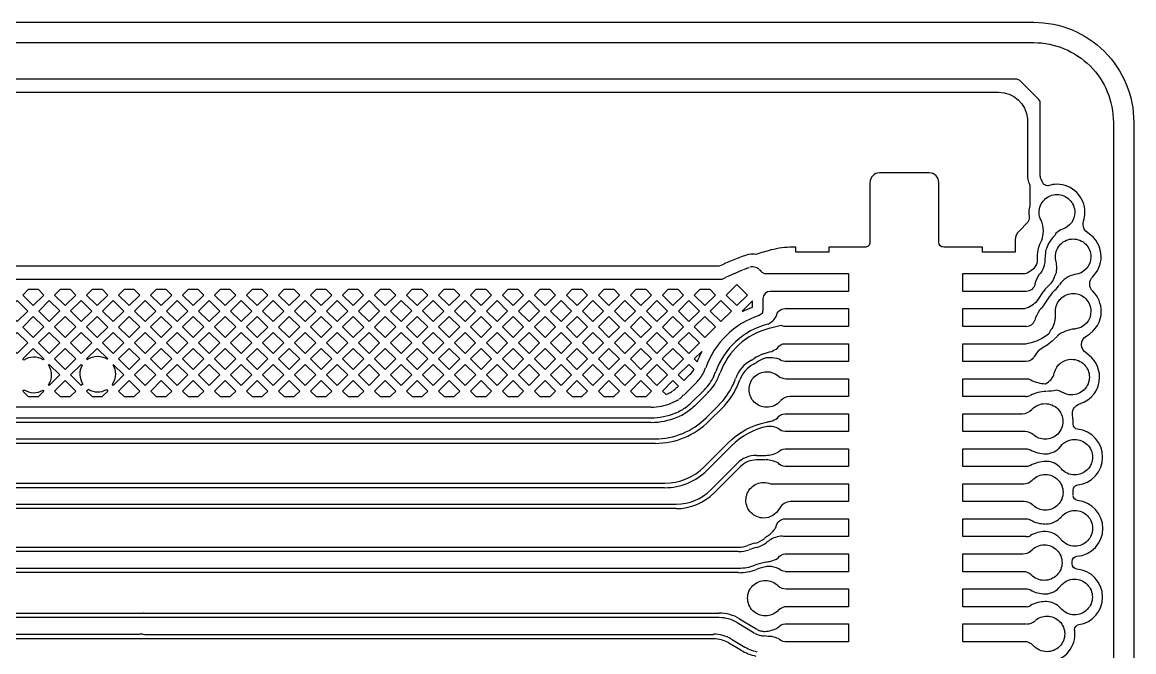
# Model space of a CAD drawing. Header units: millimetres. Extents: x 3175 to 3429, y -23 to 156.
# Drawn here: x 3353.05 to 3364.16, y 97.02 to 103.31 of the extents above; entities that cross this region are included whole.
import ezdxf

# ---------------------------------------------------------------- set-up
doc = ezdxf.new("R2010")
doc.units = ezdxf.units.MM
doc.header["$LTSCALE"] = 23.1
doc.layers.add('gbr-dxf_layer0', color=7, linetype='CONTINUOUS')
doc.layers.add('gbr-outline-dxf_layer1', color=2, linetype='CONTINUOUS')

msp = doc.modelspace()

# ---------------------------------------------------------------- linework, layer by layer
at = {"layer": 'gbr-dxf_layer0'}
for p, q in [((3362.112, 101.806), (3361.616, 101.806)), ((3362.208, 101.293), (3362.208, 101.71)), ((3360.293, 100.853), (3360.314, 100.861)), ((3360.672, 100.622), (3360.524, 100.622)), ((3362.991, 100.622), (3362.447, 100.622)), ((3363.319, 100.578), (3363.259, 100.488)), ((3360.346, 100.529), (3360.244, 100.426)), ((3363.259, 100.487), (3363.255, 100.482)), ((3363.082, 100.272), (3362.447, 100.272)), ((3359.764, 99.947), (3359.838, 100.021)), ((3359.792, 99.919), (3359.764, 99.947)), ((3362.991, 99.922), (3362.447, 99.922)), ((3360.989, 99.572), (3360.763, 99.572)), ((3363.082, 99.572), (3362.447, 99.572)), ((3359.33, 99.466), (3341.502, 99.466)), ((3362.99, 99.222), (3362.447, 99.222)), ((3363.082, 98.872), (3362.447, 98.872)), ((3360.989, 98.522), (3360.729, 98.522)), ((3362.989, 98.522), (3362.447, 98.522)), ((3363.061, 98.522), (3362.992, 98.522)), ((3363.082, 98.172), (3362.447, 98.172)), ((3362.981, 97.822), (3362.447, 97.822)), ((3363.082, 97.472), (3362.447, 97.472)), ((3362.991, 97.122), (3362.447, 97.122)), ((3363.062, 97.122), (3362.993, 97.122))]:
    msp.add_line(p, q, dxfattribs=at)
at = {"layer": 'gbr-dxf_layer0', "color": 1}
for p, q in [((3360.631, 100.281), (3360.514, 100.252)), ((3359.734, 99.508), (3359.862, 99.637)), ((3359.882, 99.36), (3360.011, 99.489)), ((3360.043, 99.457), (3359.913, 99.328)), ((3341.503, 99.359), (3359.328, 99.359)), ((3359.328, 99.314), (3341.502, 99.314)), ((3341.503, 99.149), (3359.371, 99.149)), ((3359.372, 99.104), (3341.502, 99.104))]:
    msp.add_line(p, q, dxfattribs=at)
at = {"layer": 'gbr-dxf_layer0', "color": 2}
for p, q in [((3360.134, 99.077), (3359.895, 98.838)), ((3360.475, 98.939), (3360.388, 98.939)), ((3359.582, 98.452), (3341.503, 98.452)), ((3341.504, 98.497), (3359.582, 98.497))]:
    msp.add_line(p, q, dxfattribs=at)
at = {"layer": 'gbr-dxf_layer0', "color": 3}
for p, q in [((3360.204, 98.022), (3342.7, 98.022)), ((3342.701, 98.067), (3360.205, 98.067)), ((3360.677, 98), (3360.761, 98)), ((3360.205, 97.813), (3342.699, 97.813)), ((3342.7, 97.858), (3360.203, 97.858))]:
    msp.add_line(p, q, dxfattribs=at)
at = {"layer": 'gbr-dxf_layer0', "color": 4}
for p, q in [((3360.013, 97.363), (3354.276, 97.363)), ((3354.278, 97.408), (3360.012, 97.408)), ((3360.217, 97.351), (3360.389, 97.246)), ((3360.364, 97.209), (3360.194, 97.312)), ((3341.496, 97.197), (3354.219, 97.197)), ((3354.22, 97.152), (3341.497, 97.152)), ((3354.272, 97.151), (3354.249, 97.152)), ((3354.252, 97.197), (3354.272, 97.196)), ((3354.272, 97.196), (3359.955, 97.196)), ((3359.956, 97.151), (3354.273, 97.151)), ((3360.229, 97.039), (3360.11, 97.109)), ((3360.135, 97.147), (3360.251, 97.078))]:
    msp.add_line(p, q, dxfattribs=at)
at = {"layer": 'gbr-dxf_layer0', "linetype": 'Continuous'}
for points in [[(3280.54, 94.446), (3280.54, 102.311, -0.414216), (3281.337, 103.108), (3312.345, 103.108, -0.202307), (3323.015, 98.606, 0.202311), (3324.235, 98.091), (3329.735, 98.091, 0.202315), (3330.956, 98.606, -0.202307), (3341.626, 103.108), (3363.157, 103.108, -0.414217), (3363.953, 102.311), (3363.953, 99.379)], [(3363.221, 101.788), (3363.221, 102.506, 0.198619), (3363.206, 102.542), (3363.022, 102.726, 0.199282), (3362.987, 102.741), (3341.501, 102.741, 0.033096)], [(3281.046, 101.742), (3281.046, 102.31, -0.377394), (3281.314, 102.613), (3312.221, 102.613, -0.202308), (3322.537, 98.261, 0.202304), (3324.111, 97.597), (3329.611, 97.597, 0.118898), (3330.613, 97.838, 0.264777), (3330.852, 97.98, 0.049743), (3331.186, 98.261, -0.012228), (3331.689, 98.753, 0.308379), (3331.923, 98.966, -0.021115), (3332.864, 99.735, 0.268033), (3333.089, 99.901, -0.026221), (3334.359, 100.717, 0.214143), (3334.559, 100.83, -0.03315), (3336.288, 101.636, 0.130853), (3336.422, 101.688, -0.090345), (3341.501, 102.613), (3362.805, 102.613)], [(3362.805, 102.613, -0.391957), (3363.093, 102.346), (3363.093, 101.788, 0.107993), (3363.114, 101.692), (3363.119, 101.682), (3363.119, 101.57)], [(3363.307, 101.68, -0.071963), (3363.293, 101.678, -0.291983), (3363.248, 101.707), (3363.23, 101.745, -0.10736), (3363.221, 101.788)], [(3361.52, 101.71), (3361.52, 101.113, -0.414254), (3361.47, 101.063), (3361.109, 101.063), (3361.109, 101.015), (3360.78, 101.015), (3360.78, 101.063), (3360.745, 101.063, 0.064068), (3360.532, 101.036, 0.013699), (3360.38, 100.992, 0.036904), (3360.347, 100.994, 0.080213), (3360.275, 100.982, 0.02431), (3360.013, 100.874), (3341.501, 100.874, 0.202298), (3332.432, 97.047, -0.202305), (3329.611, 95.857), (3324.111, 95.857, -0.202305), (3321.29, 97.047, 0.202298), (3312.221, 100.874), (3284.036, 100.874)], [(3363.669, 101.412, 0.414219), (3363.389, 101.692, 0.073121), (3363.308, 101.68)], [(3363.117, 101.568), (3363.117, 101.481, 0.062336), (3363.109, 101.412)], [(3363.254, 101.226, 0.110856), (3363.23, 101.333, -0.116255), (3363.211, 101.412, -0.414223), (3363.389, 101.59, -0.414223), (3363.567, 101.412, -0.32168), (3363.446, 101.244, 0.079587), (3363.378, 101.203), (3363.376, 101.195, -0.137707), (3363.365, 101.177)], [(3363.109, 101.412, 0.030211), (3363.111, 101.378, -0.031077), (3363.111, 101.365, -0.122115), (3363.099, 101.314), (3363.01, 101.225, 0.197537), (3362.973, 101.137)], [(3363.815, 99.766, 0.259169), (3363.683, 100.004, -0.258628), (3363.635, 100.09, -0.272597), (3363.687, 100.179, 0.272715), (3363.832, 100.424, 0.201762), (3363.747, 100.623, -0.201707), (3363.717, 100.696, -0.200791), (3363.747, 100.769, 0.201097), (3363.831, 100.968, 0.260296), (3363.698, 101.206, -0.259533), (3363.65, 101.293, -0.080183), (3363.655, 101.325, 0.079335), (3363.669, 101.412)], [(3362.973, 101.136), (3362.973, 101.015), (3362.645, 101.015), (3362.645, 101.063), (3362.258, 101.063, -0.414107), (3362.208, 101.113), (3362.208, 101.293)], [(3363.195, 100.969, -0.121581), (3363.237, 101.135, 0.090956), (3363.254, 101.223)], [(3363.379, 100.923, -0.063838), (3363.373, 100.968, -0.414223), (3363.551, 101.146, -0.414223), (3363.729, 100.968, -0.387143), (3363.567, 100.791, 0.20327), (3363.413, 100.689)], [(3362.447, 100.622), (3362.447, 100.8), (3363.068, 100.8, 0.119847), (3363.176, 100.87, 0.130717), (3363.196, 100.943)], [(3363.196, 100.948, -0.016301), (3363.196, 100.95, -0.012561), (3363.195, 100.968)], [(3341.503, 100.746), (3360.042, 100.746, -0.020329), (3360.25, 100.837)], [(3360.413, 100.842, -0.054726), (3360.428, 100.826, 0.212387), (3360.483, 100.8), (3360.989, 100.8)], [(3363.239, 100.826, -0.056638), (3363.208, 100.787, 0.092561), (3363.169, 100.694, -0.35911), (3363.082, 100.622), (3362.993, 100.622)], [(3363.372, 100.786, -0.016119), (3363.383, 100.812, 0.048565), (3363.387, 100.857)], [(3360.523, 100.622, 0.402682), (3360.448, 100.55), (3360.448, 100.43, -0.199793), (3360.433, 100.394, -0.11653), (3360.413, 100.382, 0.231212), (3359.878, 99.86)], [(3362.993, 100.45), (3363.067, 100.45, 0.108904), (3363.198, 100.533), (3363.255, 100.621)], [(3363.375, 100.392, 0.012171), (3363.375, 100.407, -0.024201), (3363.374, 100.424, -0.414223), (3363.552, 100.601, -0.414223), (3363.729, 100.424, -0.383302), (3363.571, 100.247, -0.040003), (3363.565, 100.246, 0.155755), (3363.394, 100.178, -0.075463), (3363.387, 100.168), (3363.38, 100.161, -0.082423), (3363.37, 100.154)], [(3360.247, 100.423, -0.028406), (3360.346, 100.466), (3360.346, 100.529)], [(3363.255, 100.481, -0.058604), (3363.215, 100.434, 0.076781), (3363.167, 100.335)], [(3363.334, 100.247), (3363.344, 100.256, 0.115752), (3363.375, 100.391)], [(3363.251, 100.163), (3363.305, 100.197, 0.024557), (3363.322, 100.22, -0.190634), (3363.333, 100.246)], [(3362.447, 99.922), (3362.447, 100.1), (3363.077, 100.1, 0.108895), (3363.248, 100.161)], [(3363.355, 100.139, -0.068984), (3363.22, 100.043, 0.059788), (3363.157, 99.964)], [(3353.69, 99.947), (3353.696, 99.941, -0.156502), (3353.8, 99.974, -0.148619), (3353.899, 99.944)], [(3353.952, 99.889, -0.138071), (3353.978, 99.796, -0.156503), (3353.944, 99.693)], [(3363.156, 99.963, -0.255166), (3363.082, 99.922), (3362.993, 99.922)], [(3363.363, 99.812, -0.340356), (3363.535, 99.944, -0.414223), (3363.713, 99.766, -0.414223), (3363.535, 99.588, -0.14441), (3363.438, 99.617, 0.092526), (3363.383, 99.636, -0.063412), (3363.284, 99.623)], [(3360.311, 99.642, -0.414223), (3360.488, 99.82, -0.168), (3360.598, 99.782, -0.050701), (3360.602, 99.779, 0.170701), (3360.68, 99.75), (3360.989, 99.75), (3361.307, 99.75), (3361.307, 99.572), (3360.989, 99.572)], [(3362.993, 99.75), (3363.082, 99.75, -0.136013), (3363.127, 99.738, 0.115777), (3363.274, 99.7, 0.228421), (3363.362, 99.807)], [(3359.572, 99.647, -0.033882), (3359.596, 99.667), (3359.606, 99.677), (3359.55, 99.733), (3359.445, 99.627)], [(3359.789, 99.717, 0.009596), (3359.786, 99.713), (3359.666, 99.593)], [(3363.55, 99.299, 0.021236), (3363.551, 99.323, 0.051263), (3363.545, 99.38, -0.051598), (3363.543, 99.401, -0.330599), (3363.615, 99.498, 0.331272), (3363.815, 99.766)], [(3359.445, 99.627), (3359.478, 99.594, 0.010547), (3359.495, 99.6)], [(3359.665, 99.592, -0.040795), (3359.658, 99.587, 0.036319), (3359.644, 99.575)], [(3360.623, 99.526, -0.21816), (3360.488, 99.464, -0.414223), (3360.311, 99.642)], [(3360.761, 99.572), (3360.718, 99.572, 0.217052), (3360.625, 99.528)], [(3363.045, 99.4, 0.213325), (3363.138, 99.442, -0.055053), (3363.142, 99.446, -0.205443), (3363.271, 99.501, -0.414223), (3363.449, 99.323, -0.414223), (3363.271, 99.145, -0.182831), (3363.154, 99.19)], [(3363.953, 99.375, -0.006517), (3363.953, 99.37), (3363.953, 92.75, -0.014829), (3363.954, 92.74, -0.014825), (3363.953, 92.73), (3363.953, 90.711, -0.414217), (3363.157, 89.915), (3342.04, 89.915, 0.196007), (3340.15, 89.144, -0.196002), (3329.736, 84.898), (3324.235, 84.898, -0.196002), (3313.82, 89.144, 0.196006), (3311.93, 89.915), (3282.564, 89.915)], [(3363.152, 99.191, 0.177326), (3363.072, 99.222), (3362.992, 99.222)], [(3363.551, 98.637, -0.382533), (3363.597, 98.688, 0.382609), (3363.846, 98.966, 0.383925), (3363.595, 99.245, -0.383641), (3363.55, 99.295)], [(3363.281, 98.999, 0.231701), (3363.423, 99.073, -0.039282), (3363.427, 99.077, -0.228026), (3363.566, 99.144, -0.414223), (3363.744, 98.966, -0.414223), (3363.566, 98.788, -0.222161), (3363.43, 98.852)], [(3362.993, 99.05), (3363.082, 99.05, -0.119611), (3363.122, 99.04)], [(3363.28, 98.923), (3363.277, 98.923, 0.12146), (3363.125, 98.884, -0.128897), (3363.082, 98.872)], [(3363.147, 98.742, -0.196991), (3363.272, 98.793, -0.414223), (3363.45, 98.615, -0.414223), (3363.272, 98.437, -0.190519), (3363.151, 98.485)], [(3360.28, 98.536, -0.414223), (3360.457, 98.713, -0.09722), (3360.525, 98.7), (3360.607, 98.7)], [(3362.447, 98.522), (3362.447, 98.7), (3363.058, 98.7, 0.195265), (3363.144, 98.739)], [(3363.551, 98.589, 0.023501), (3363.552, 98.615, 0.016939), (3363.551, 98.634)], [(3363.848, 98.255, 0.38468), (3363.596, 98.534, -0.385188), (3363.551, 98.584)], [(3360.727, 98.522, 0.281629), (3360.616, 98.454, -0.053677), (3360.613, 98.45, -0.273422), (3360.457, 98.358, -0.414223), (3360.28, 98.536)], [(3362.993, 98.35), (3363.082, 98.35, -0.141682), (3363.129, 98.337, 0.125221), (3363.269, 98.299)], [(3363.275, 98.299), (3363.282, 98.299, 0.213271), (3363.433, 98.371)], [(3363.435, 98.374, -0.213613), (3363.568, 98.433, -0.414223), (3363.746, 98.255, -0.414223), (3363.568, 98.077, -0.228111), (3363.429, 98.144)], [(3363.272, 98.223), (3363.269, 98.223, 0.127651), (3363.126, 98.184)], [(3363.542, 97.925, -0.392872), (3363.589, 97.976, 0.392302), (3363.848, 98.255)], [(3363.047, 98, 0.185762), (3363.131, 98.032, -0.210365), (3363.262, 98.09, -0.414223), (3363.44, 97.912, -0.414223), (3363.262, 97.735, -0.20761), (3363.132, 97.791, 0.175138), (3363.054, 97.822), (3362.983, 97.822)], [(3363.542, 97.901, 0.010428), (3363.542, 97.912, 0.010207), (3363.542, 97.923)], [(3363.569, 97.201, 0.0317), (3363.566, 97.236, -0.033482), (3363.566, 97.243, -0.368959), (3363.609, 97.293, 0.36876), (3363.845, 97.569, 0.389681), (3363.588, 97.848, -0.389821), (3363.542, 97.899)], [(3360.297, 97.558, -0.414223), (3360.475, 97.735, -0.200854), (3360.601, 97.682, 0.181086), (3360.683, 97.65), (3360.989, 97.65)], [(3363.426, 97.68, -0.228058), (3363.565, 97.747, -0.414223), (3363.743, 97.569, -0.414223), (3363.565, 97.391, -0.227395), (3363.426, 97.458, 0.204056), (3363.285, 97.523), (3363.275, 97.523)], [(3360.601, 97.432, -0.199117), (3360.475, 97.38, -0.414223), (3360.297, 97.558)], [(3360.991, 97.65), (3361.307, 97.65), (3361.307, 97.472), (3360.691, 97.472, 0.199297), (3360.603, 97.434)], [(3362.993, 97.65), (3363.082, 97.65, -0.12472), (3363.124, 97.639)], [(3363.173, 97.335, -0.178605), (3363.289, 97.378, -0.414223), (3363.467, 97.2, -0.414223), (3363.289, 97.022, -0.222248), (3363.152, 97.086, 0.198614), (3363.064, 97.122)], [(3362.993, 96.95), (3363.177, 96.95, -0.19855), (3363.24, 96.924, 0.043656), (3363.289, 96.92, 0.414223), (3363.569, 97.2)]]:
    msp.add_lwpolyline(points, format="xyb", dxfattribs=at)
for points in [[(3360.992, 100.8), (3361.307, 100.8), (3361.307, 100.622), (3360.672, 100.622)], [(3360.233, 100.649), (3360.19, 100.692), (3360.084, 100.586)], [(3360.084, 100.586), (3360.19, 100.48), (3360.296, 100.586), (3360.234, 100.648)], [(3362.447, 100.272), (3362.447, 100.45), (3362.991, 100.45)], [(3353.902, 99.947), (3353.796, 100.053), (3353.69, 99.947)], [(3353.944, 99.693), (3353.956, 99.681), (3354.062, 99.787), (3353.956, 99.893)], [(3362.447, 99.572), (3362.447, 99.75), (3362.991, 99.75)], [(3362.447, 99.222), (3362.447, 99.4), (3363.043, 99.4)], [(3362.447, 98.872), (3362.447, 99.05), (3362.991, 99.05)], [(3360.609, 98.7), (3360.672, 98.7), (3361.307, 98.7), (3361.307, 98.522), (3360.991, 98.522)], [(3362.447, 98.172), (3362.447, 98.35), (3362.991, 98.35)], [(3362.447, 97.822), (3362.447, 98), (3363.046, 98)], [(3362.447, 97.472), (3362.447, 97.65), (3362.991, 97.65)], [(3362.447, 97.122), (3362.447, 97.3), (3363.082, 97.3)]]:
    msp.add_lwpolyline(points, dxfattribs=at)
for points in [[(3353.051, 100.586), (3353.109, 100.645), (3353.204, 100.645), (3353.263, 100.586), (3353.157, 100.48)], [(3353.37, 100.586), (3353.429, 100.645), (3353.524, 100.645), (3353.582, 100.586), (3353.476, 100.48)], [(3353.69, 100.586), (3353.748, 100.645), (3353.844, 100.645), (3353.902, 100.586), (3353.796, 100.48)], [(3354.01, 100.586), (3354.068, 100.645), (3354.163, 100.645), (3354.222, 100.586), (3354.116, 100.48)], [(3354.329, 100.586), (3354.388, 100.645), (3354.483, 100.645), (3354.541, 100.586), (3354.435, 100.48)], [(3354.649, 100.586), (3354.707, 100.645), (3354.803, 100.645), (3354.861, 100.586), (3354.755, 100.48)], [(3354.969, 100.586), (3355.027, 100.645), (3355.122, 100.645), (3355.181, 100.586), (3355.075, 100.48)], [(3355.288, 100.586), (3355.347, 100.645), (3355.442, 100.645), (3355.5, 100.586), (3355.394, 100.48)], [(3355.608, 100.586), (3355.666, 100.645), (3355.762, 100.645), (3355.82, 100.586), (3355.714, 100.48)], [(3355.928, 100.586), (3355.986, 100.645), (3356.081, 100.645), (3356.14, 100.586), (3356.034, 100.48)], [(3356.248, 100.586), (3356.306, 100.645), (3356.401, 100.645), (3356.459, 100.586), (3356.353, 100.48)], [(3356.567, 100.586), (3356.626, 100.645), (3356.721, 100.645), (3356.779, 100.586), (3356.673, 100.48)], [(3356.887, 100.586), (3356.945, 100.645), (3357.041, 100.645), (3357.099, 100.586), (3356.993, 100.48)], [(3357.207, 100.586), (3357.265, 100.645), (3357.36, 100.645), (3357.419, 100.586), (3357.313, 100.48)], [(3357.526, 100.586), (3357.585, 100.645), (3357.68, 100.645), (3357.738, 100.586), (3357.632, 100.48)], [(3357.846, 100.586), (3357.904, 100.645), (3358, 100.645), (3358.058, 100.586), (3357.952, 100.48)], [(3358.166, 100.586), (3358.224, 100.645), (3358.319, 100.645), (3358.378, 100.586), (3358.272, 100.48)], [(3358.485, 100.586), (3358.544, 100.645), (3358.639, 100.645), (3358.697, 100.586), (3358.592, 100.48)], [(3358.805, 100.586), (3358.864, 100.645), (3358.959, 100.645), (3359.017, 100.586), (3358.911, 100.48)], [(3359.125, 100.586), (3359.183, 100.645), (3359.279, 100.645), (3359.337, 100.586), (3359.231, 100.48)], [(3359.445, 100.586), (3359.503, 100.645), (3359.598, 100.645), (3359.657, 100.586), (3359.551, 100.48)], [(3359.764, 100.586), (3359.823, 100.645), (3359.918, 100.645), (3359.976, 100.586), (3359.87, 100.48)], [(3352.891, 100.426), (3352.997, 100.532), (3353.103, 100.426), (3352.997, 100.32)], [(3353.211, 100.426), (3353.317, 100.532), (3353.422, 100.427), (3353.316, 100.321)], [(3353.53, 100.427), (3353.636, 100.532), (3353.742, 100.426), (3353.636, 100.321)], [(3353.85, 100.426), (3353.956, 100.532), (3354.062, 100.426), (3353.956, 100.32)], [(3354.17, 100.426), (3354.276, 100.532), (3354.381, 100.426), (3354.275, 100.32)], [(3354.489, 100.426), (3354.595, 100.532), (3354.701, 100.426), (3354.595, 100.32)], [(3354.809, 100.426), (3354.915, 100.532), (3355.021, 100.426), (3354.915, 100.32)], [(3355.129, 100.426), (3355.235, 100.532), (3355.34, 100.426), (3355.235, 100.32)], [(3355.448, 100.426), (3355.554, 100.532), (3355.66, 100.426), (3355.554, 100.32)], [(3355.768, 100.426), (3355.874, 100.532), (3355.98, 100.426), (3355.874, 100.32)], [(3356.088, 100.426), (3356.194, 100.532), (3356.3, 100.426), (3356.194, 100.321)], [(3356.407, 100.426), (3356.513, 100.532), (3356.619, 100.426), (3356.513, 100.32)], [(3356.727, 100.426), (3356.833, 100.532), (3356.939, 100.427), (3356.833, 100.32)], [(3357.047, 100.427), (3357.153, 100.532), (3357.259, 100.426), (3357.153, 100.321)], [(3357.366, 100.426), (3357.472, 100.532), (3357.578, 100.426), (3357.473, 100.32)], [(3357.686, 100.426), (3357.792, 100.532), (3357.898, 100.426), (3357.792, 100.32)], [(3358.006, 100.426), (3358.112, 100.532), (3358.218, 100.426), (3358.112, 100.32)], [(3358.326, 100.426), (3358.432, 100.532), (3358.538, 100.426), (3358.432, 100.32)], [(3358.645, 100.426), (3358.751, 100.532), (3358.857, 100.426), (3358.751, 100.321)], [(3358.965, 100.426), (3359.071, 100.532), (3359.177, 100.426), (3359.071, 100.32)], [(3359.285, 100.426), (3359.391, 100.532), (3359.497, 100.426), (3359.391, 100.32)], [(3359.605, 100.426), (3359.711, 100.532), (3359.816, 100.426), (3359.71, 100.32)], [(3359.924, 100.426), (3360.03, 100.532), (3360.136, 100.426), (3360.03, 100.321)], [(3353.051, 100.266), (3353.157, 100.373), (3353.263, 100.267), (3353.156, 100.161)], [(3353.37, 100.267), (3353.476, 100.373), (3353.582, 100.267), (3353.476, 100.161)], [(3353.69, 100.267), (3353.796, 100.373), (3353.902, 100.266), (3353.796, 100.161)], [(3354.01, 100.266), (3354.116, 100.372), (3354.222, 100.267), (3354.116, 100.161)], [(3354.329, 100.267), (3354.435, 100.373), (3354.541, 100.267), (3354.435, 100.161)], [(3354.649, 100.267), (3354.755, 100.373), (3354.861, 100.267), (3354.755, 100.161)], [(3354.969, 100.267), (3355.075, 100.373), (3355.181, 100.267), (3355.075, 100.161)], [(3355.288, 100.267), (3355.394, 100.372), (3355.5, 100.266), (3355.395, 100.161)], [(3355.608, 100.266), (3355.714, 100.373), (3355.82, 100.267), (3355.714, 100.16)], [(3355.928, 100.267), (3356.034, 100.373), (3356.14, 100.267), (3356.034, 100.161)], [(3356.248, 100.267), (3356.353, 100.373), (3356.46, 100.266), (3356.354, 100.161)], [(3356.567, 100.266), (3356.673, 100.372), (3356.779, 100.267), (3356.673, 100.161)], [(3356.887, 100.267), (3356.993, 100.373), (3357.099, 100.267), (3356.993, 100.161)], [(3357.207, 100.267), (3357.313, 100.373), (3357.419, 100.267), (3357.313, 100.161)], [(3357.526, 100.267), (3357.632, 100.373), (3357.738, 100.267), (3357.632, 100.161)], [(3357.846, 100.267), (3357.952, 100.373), (3358.058, 100.267), (3357.952, 100.161)], [(3358.166, 100.267), (3358.272, 100.373), (3358.378, 100.267), (3358.272, 100.161)], [(3358.486, 100.267), (3358.592, 100.373), (3358.697, 100.267), (3358.591, 100.161)], [(3358.805, 100.267), (3358.911, 100.373), (3359.017, 100.266), (3358.911, 100.161)], [(3359.125, 100.266), (3359.231, 100.372), (3359.337, 100.266), (3359.231, 100.16)], [(3359.445, 100.266), (3359.551, 100.373), (3359.657, 100.267), (3359.55, 100.161)], [(3359.764, 100.267), (3359.87, 100.373), (3359.976, 100.267), (3359.87, 100.161)], [(3352.891, 100.107), (3352.997, 100.213), (3353.103, 100.107), (3352.997, 100.001)], [(3353.21, 100.107), (3353.316, 100.213), (3353.422, 100.107), (3353.316, 100.001)], [(3353.53, 100.107), (3353.636, 100.213), (3353.742, 100.107), (3353.636, 100.001)], [(3353.85, 100.107), (3353.956, 100.213), (3354.062, 100.107), (3353.956, 100.001)], [(3354.17, 100.107), (3354.275, 100.213), (3354.382, 100.107), (3354.276, 100.001)], [(3354.489, 100.107), (3354.595, 100.213), (3354.701, 100.107), (3354.595, 100.001)], [(3354.809, 100.107), (3354.915, 100.213), (3355.021, 100.107), (3354.915, 100.001)], [(3355.129, 100.107), (3355.235, 100.213), (3355.341, 100.107), (3355.235, 100.001)], [(3355.448, 100.107), (3355.554, 100.213), (3355.66, 100.107), (3355.554, 100.001)], [(3355.768, 100.107), (3355.874, 100.213), (3355.98, 100.107), (3355.874, 100.001)], [(3356.088, 100.107), (3356.194, 100.213), (3356.3, 100.107), (3356.194, 100.001)], [(3356.408, 100.107), (3356.513, 100.213), (3356.619, 100.107), (3356.513, 100.001)], [(3356.727, 100.107), (3356.833, 100.213), (3356.939, 100.107), (3356.833, 100.001)], [(3357.047, 100.107), (3357.153, 100.213), (3357.259, 100.107), (3357.153, 100.001)], [(3357.367, 100.107), (3357.473, 100.213), (3357.578, 100.107), (3357.473, 100.001)], [(3357.686, 100.107), (3357.792, 100.213), (3357.898, 100.107), (3357.792, 100.001)], [(3358.006, 100.107), (3358.112, 100.213), (3358.218, 100.107), (3358.112, 100.001)], [(3358.326, 100.107), (3358.432, 100.213), (3358.538, 100.107), (3358.432, 100.001)], [(3358.645, 100.107), (3358.751, 100.213), (3358.857, 100.107), (3358.751, 100.001)], [(3358.965, 100.107), (3359.071, 100.213), (3359.177, 100.107), (3359.071, 100.001)], [(3359.285, 100.107), (3359.391, 100.213), (3359.497, 100.107), (3359.391, 100.001)], [(3359.604, 100.107), (3359.71, 100.213), (3359.816, 100.107), (3359.71, 100.001)], [(3353.37, 99.947), (3353.476, 100.053), (3353.582, 99.947), (3353.476, 99.841)], [(3354.01, 99.947), (3354.116, 100.053), (3354.222, 99.947), (3354.116, 99.841)], [(3354.329, 99.947), (3354.435, 100.053), (3354.541, 99.947), (3354.435, 99.841)], [(3354.649, 99.947), (3354.755, 100.053), (3354.861, 99.947), (3354.755, 99.841)], [(3354.969, 99.947), (3355.075, 100.053), (3355.181, 99.947), (3355.075, 99.841)], [(3355.289, 99.947), (3355.395, 100.053), (3355.501, 99.947), (3355.395, 99.841)], [(3355.608, 99.947), (3355.714, 100.053), (3355.82, 99.947), (3355.714, 99.841)], [(3355.928, 99.947), (3356.034, 100.053), (3356.14, 99.947), (3356.034, 99.841)], [(3356.248, 99.947), (3356.354, 100.053), (3356.46, 99.947), (3356.354, 99.841)], [(3356.567, 99.947), (3356.673, 100.053), (3356.779, 99.947), (3356.673, 99.841)], [(3356.887, 99.947), (3356.993, 100.053), (3357.099, 99.947), (3356.993, 99.841)], [(3357.207, 99.947), (3357.313, 100.053), (3357.419, 99.947), (3357.313, 99.841)], [(3357.526, 99.947), (3357.632, 100.053), (3357.738, 99.947), (3357.632, 99.841)], [(3357.846, 99.947), (3357.952, 100.053), (3358.058, 99.947), (3357.952, 99.841)], [(3358.166, 99.947), (3358.272, 100.053), (3358.378, 99.947), (3358.272, 99.841)], [(3358.485, 99.947), (3358.591, 100.053), (3358.697, 99.947), (3358.591, 99.841)], [(3358.805, 99.947), (3358.911, 100.053), (3359.017, 99.947), (3358.911, 99.841)], [(3359.125, 99.947), (3359.231, 100.053), (3359.337, 99.947), (3359.231, 99.841)], [(3359.444, 99.947), (3359.55, 100.053), (3359.656, 99.947), (3359.55, 99.841)], [(3354.17, 99.787), (3354.276, 99.893), (3354.382, 99.787), (3354.276, 99.681)], [(3354.489, 99.787), (3354.595, 99.893), (3354.701, 99.787), (3354.595, 99.681)], [(3354.809, 99.787), (3354.915, 99.893), (3355.021, 99.787), (3354.915, 99.681)], [(3355.129, 99.787), (3355.235, 99.893), (3355.341, 99.787), (3355.235, 99.681)], [(3355.448, 99.787), (3355.554, 99.893), (3355.66, 99.787), (3355.554, 99.681)], [(3355.768, 99.787), (3355.874, 99.893), (3355.98, 99.787), (3355.874, 99.681)], [(3356.088, 99.787), (3356.194, 99.893), (3356.3, 99.787), (3356.194, 99.681)], [(3356.407, 99.787), (3356.513, 99.893), (3356.619, 99.787), (3356.513, 99.681)], [(3356.727, 99.787), (3356.833, 99.893), (3356.939, 99.787), (3356.833, 99.681)], [(3357.047, 99.787), (3357.153, 99.893), (3357.259, 99.787), (3357.153, 99.681)], [(3357.366, 99.787), (3357.473, 99.893), (3357.579, 99.787), (3357.472, 99.681)], [(3357.686, 99.787), (3357.792, 99.893), (3357.898, 99.787), (3357.792, 99.681)], [(3358.006, 99.787), (3358.112, 99.893), (3358.218, 99.787), (3358.112, 99.681)], [(3358.326, 99.787), (3358.432, 99.893), (3358.538, 99.787), (3358.432, 99.681)], [(3358.645, 99.787), (3358.751, 99.893), (3358.857, 99.787), (3358.751, 99.681)], [(3358.965, 99.787), (3359.071, 99.893), (3359.177, 99.787), (3359.071, 99.681)], [(3359.285, 99.787), (3359.391, 99.893), (3359.497, 99.787), (3359.391, 99.681)], [(3353.37, 99.627), (3353.476, 99.733), (3353.582, 99.627), (3353.523, 99.568), (3353.429, 99.568)], [(3354.01, 99.627), (3354.116, 99.733), (3354.222, 99.627), (3354.163, 99.568), (3354.069, 99.568)], [(3354.33, 99.627), (3354.435, 99.733), (3354.541, 99.627), (3354.482, 99.568), (3354.389, 99.568)], [(3354.649, 99.627), (3354.755, 99.733), (3354.861, 99.627), (3354.802, 99.568), (3354.708, 99.568)], [(3354.969, 99.627), (3355.075, 99.733), (3355.181, 99.627), (3355.122, 99.568), (3355.028, 99.568)], [(3355.289, 99.627), (3355.395, 99.733), (3355.5, 99.627), (3355.441, 99.568), (3355.348, 99.568)], [(3355.608, 99.627), (3355.714, 99.733), (3355.82, 99.627), (3355.761, 99.568), (3355.667, 99.568)], [(3355.928, 99.627), (3356.034, 99.733), (3356.14, 99.627), (3356.081, 99.568), (3355.987, 99.568)], [(3356.247, 99.627), (3356.354, 99.733), (3356.46, 99.627), (3356.4, 99.568), (3356.307, 99.568)], [(3356.567, 99.627), (3356.673, 99.733), (3356.779, 99.627), (3356.72, 99.568), (3356.626, 99.568)], [(3356.887, 99.627), (3356.993, 99.733), (3357.099, 99.627), (3357.04, 99.568), (3356.946, 99.568)], [(3357.207, 99.627), (3357.313, 99.733), (3357.419, 99.627), (3357.36, 99.568), (3357.266, 99.568)], [(3357.526, 99.627), (3357.632, 99.733), (3357.738, 99.627), (3357.679, 99.568), (3357.585, 99.568)], [(3357.846, 99.627), (3357.952, 99.733), (3358.058, 99.627), (3357.999, 99.568), (3357.905, 99.568)], [(3358.166, 99.627), (3358.272, 99.733), (3358.378, 99.627), (3358.319, 99.568), (3358.225, 99.568)], [(3358.485, 99.627), (3358.591, 99.733), (3358.697, 99.627), (3358.638, 99.568), (3358.545, 99.568)], [(3358.805, 99.627), (3358.911, 99.733), (3359.017, 99.627), (3358.958, 99.568), (3358.864, 99.568)], [(3359.125, 99.627), (3359.231, 99.733), (3359.337, 99.627), (3359.278, 99.568), (3359.184, 99.568)]]:
    msp.add_lwpolyline(points, close=True, dxfattribs=at)
at = {"layer": 'gbr-dxf_layer0', "color": 1, "linetype": 'Continuous'}
for points in [[(3360.501, 100.295, 0.125714), (3360.584, 100.373, -0.375336), (3360.672, 100.45)], [(3360.761, 100.272), (3360.672, 100.272, -0.113877), (3360.633, 100.281)], [(3360.455, 99.999, -0.042148), (3360.538, 100.023, 0.052019), (3360.595, 100.056, -0.267109), (3360.672, 100.1), (3360.761, 100.1)], [(3360.672, 99.922, -0.181901), (3360.613, 99.945, 0.077146), (3360.517, 99.959)], [(3359.892, 99.603), (3359.765, 99.477, -0.074431), (3359.655, 99.395)]]:
    msp.add_lwpolyline(points, format="xyb", dxfattribs=at)
for points in [[(3360.672, 100.45), (3361.307, 100.45), (3361.307, 100.272), (3360.763, 100.272)], [(3360.763, 100.1), (3361.307, 100.1), (3361.307, 99.922), (3360.672, 99.922)]]:
    msp.add_lwpolyline(points, dxfattribs=at)
at = {"layer": 'gbr-dxf_layer0', "linetype": 'Continuous'}
for points in [[(3353.051, 99.947), (3353.156, 100.053), (3353.263, 99.947), (3353.255, 99.939, 0.294402), (3353.063, 99.935)], [(3353.309, 99.688, 0.305113), (3353.31, 99.887), (3353.316, 99.893), (3353.422, 99.787), (3353.317, 99.681)], [(3353.53, 99.787), (3353.636, 99.893), (3353.645, 99.884, 0.284184), (3353.652, 99.697), (3353.636, 99.681)], [(3359.604, 99.787), (3359.71, 99.893), (3359.759, 99.844, -0.058747), (3359.719, 99.79, 0.008142), (3359.714, 99.785), (3359.66, 99.731)], [(3353.051, 99.627), (3353.063, 99.64, 0.290922), (3353.254, 99.636), (3353.263, 99.627), (3353.204, 99.568), (3353.11, 99.568)], [(3353.69, 99.627), (3353.707, 99.644, 0.273038), (3353.888, 99.641), (3353.902, 99.627), (3353.843, 99.568), (3353.749, 99.568)]]:
    msp.add_lwpolyline(points, format="xyb", close=True, dxfattribs=at)
at = {"layer": 'gbr-dxf_layer0', "color": 2, "linetype": 'Continuous'}
for points in [[(3360.49, 99.318, -0.013556), (3360.53, 99.325, 0.084378), (3360.595, 99.356, -0.26797), (3360.672, 99.4), (3360.761, 99.4)], [(3359.468, 98.706, 0.198347), (3359.864, 98.87), (3360.103, 99.109, -0.145794), (3360.487, 99.317)], [(3360.672, 99.222, -0.221492), (3360.604, 99.254, 0.109662), (3360.514, 99.274)], [(3360.387, 98.984), (3360.477, 98.984, 0.12444), (3360.601, 99.015, -0.234136), (3360.672, 99.05), (3360.761, 99.05)], [(3359.583, 98.497, 0.198909), (3359.93, 98.64), (3360.193, 98.904)], [(3360.385, 98.939, 0.197731), (3360.225, 98.872), (3359.962, 98.609)], [(3360.672, 98.872, -0.234626), (3360.601, 98.908, 0.119353), (3360.482, 98.939)], [(3359.467, 98.661), (3341.503, 98.661, -0.122577), (3341.492, 98.664, 0.003079), (3341.347, 98.663)], [(3341.496, 98.709), (3341.503, 98.709, -0.121984), (3341.513, 98.706), (3359.465, 98.706)]]:
    msp.add_lwpolyline(points, format="xyb", dxfattribs=at)
for points in [[(3360.763, 99.4), (3361.307, 99.4), (3361.307, 99.222), (3360.672, 99.222)], [(3360.761, 99.05), (3361.307, 99.05), (3361.307, 98.872), (3360.672, 98.872)]]:
    msp.add_lwpolyline(points, dxfattribs=at)
at = {"layer": 'gbr-dxf_layer0', "color": 3, "linetype": 'Continuous'}
for points in [[(3360.489, 98.173, -0.012249), (3360.512, 98.189, 0.098062), (3360.583, 98.27, -0.384505), (3360.672, 98.35)], [(3360.761, 98.172), (3360.672, 98.172, -0.086274), (3360.642, 98.178, 0.121557), (3360.515, 98.136, 0.0124), (3360.494, 98.12)], [(3360.481, 97.918, -0.014973), (3360.529, 97.926, 0.080016), (3360.602, 97.959, -0.242222), (3360.672, 98)], [(3360.508, 97.874, 0.019378), (3360.489, 97.873, 0.035478), (3360.385, 97.844)], [(3360.672, 97.823, -0.199505), (3360.61, 97.852, 0.103888), (3360.509, 97.874)]]:
    msp.add_lwpolyline(points, format="xyb", dxfattribs=at)
for points in [[(3360.672, 98.35), (3361.307, 98.35), (3361.307, 98.172), (3360.763, 98.172)], [(3360.763, 98), (3361.307, 98), (3361.307, 97.822), (3360.672, 97.822)]]:
    msp.add_lwpolyline(points, dxfattribs=at)
at = {"layer": 'gbr-dxf_layer0', "color": 4, "linetype": 'Continuous'}
for points in [[(3341.496, 97.409), (3354.256, 97.409, -0.070486), (3354.262, 97.409), (3354.276, 97.408)], [(3354.273, 97.363), (3354.258, 97.364, -0.05757), (3354.253, 97.364), (3341.497, 97.364)], [(3360.469, 97.225, 0.116302), (3360.6, 97.264, -0.239187), (3360.672, 97.3)], [(3360.761, 97.122), (3360.672, 97.122, -0.216604), (3360.605, 97.153, 0.053794), (3360.544, 97.173, -0.019471), (3360.464, 97.18)]]:
    msp.add_lwpolyline(points, format="xyb", dxfattribs=at)
msp.add_lwpolyline([(3360.672, 97.3), (3361.307, 97.3), (3361.307, 97.122), (3360.764, 97.122)], dxfattribs=at)
at = {"layer": 'gbr-dxf_layer0'}
for centre, radius, start, end in [((3361.615, 101.711), 0.095, 90, 180), ((3362.113, 101.711), 0.095, 359.9985, 90), ((3363.551, 100.968), 0.28, 131.8903, 151.5473), ((3363.551, 100.968), 0.28, 151.9325, 180.0012), ((3363.05, 100.943), 0.222, 329.1295, 359.6023), ((3363.551, 100.968), 0.28, 180.2179, 182.322), ((3363.05, 100.943), 0.222, 0.0988, 3.016), ((3363.151, 100.86), 0.237, 359.9922, 15.2067), ((3361.269, 98.241), 2.789, 110.5221, 111.3986), ((3360.346, 100.765), 0.102, 90.0138, 105.548), ((3360.346, 100.765), 0.102, 51.9477, 88.6914), ((3362.831, 100.976), 0.574, 335.6877, 340.4938), ((3363.552, 100.424), 0.356, 131.239, 146.2578), ((3363.223, 100.8), 0.144, 311.1907, 329.8254), ((3363.223, 100.8), 0.144, 330.1126, 335.085), ((3363.223, 100.8), 0.22, 310.8694, 329.5194), ((3363.552, 100.424), 0.279, 131.3901, 146.3903), ((3363.082, 100.361), 0.0889, 269.9999, 341.9756), ((3362.94, 100.578), 0.604, 313.6797, 314.8832), ((3360.68, 99.573), 0.953, 151.9896, 158.7207), ((3359.513, 99.988), 0.387, 316.0178, 334.5961), ((3359.478, 99.998), 0.423, 335.5687, 340.7604), ((3359.328, 100.006), 0.439, 292.5102, 298.0799), ((3359.438, 99.803), 0.208, 298.5738, 302.6206), ((3359.465, 99.754), 0.152, 305.0455, 314.7537), ((3359.465, 99.754), 0.254, 305.2557, 314.7903), ((3363.082, 99.661), 0.0889, 269.9989, 296.9972), ((3363.282, 99.291), 0.332, 90.7033, 118.453), ((3359.329, 100.008), 0.542, 270.2657, 292.2555), ((3359.328, 100.006), 0.54, 292.6319, 298.0538), ((3359.438, 99.803), 0.309, 298.1146, 302.8836), ((3363.281, 99.327), 0.327, 241.3997, 269.4769), ((3363.285, 98.741), 0.182, 38.7439, 89.6149), ((3363.061, 98.397), 0.125, 46.022, 89.9903), ((3363.267, 98.019), 0.204, 38.2243, 87.642), ((3363.082, 98.261), 0.0889, 270.0003, 298.6843), ((3363.266, 97.797), 0.198, 272.6085, 322.6374), ((3363.272, 97.894), 0.294, 240.1595, 269.7481), ((3363.082, 97.561), 0.0889, 270.0018, 299.0779), ((3363.272, 97.229), 0.294, 90.0013, 119.8394), ((3363.086, 97.425), 0.125, 270.9582, 312.0467)]:
    msp.add_arc(centre, radius, start, end, dxfattribs=at)
at = {"layer": 'gbr-dxf_layer0', "color": 1}
for centre, radius, start, end in [((3360.68, 99.573), 0.743, 104.1897, 160.3191), ((3360.68, 99.573), 0.698, 104.0757, 160.2481), ((3360.642, 99.521), 0.513, 111.381, 123.3508), ((3360.488, 99.642), 0.33, 117.696, 160.1749), ((3360.488, 99.642), 0.285, 117.5749, 160.321), ((3360.205, 100.189), 0.285, 297.2837, 302.9328), ((3360.205, 100.189), 0.33, 297.4008, 303.03), ((3360.642, 99.521), 0.468, 111.6912, 123.2828), ((3360.517, 99.643), 0.317, 90.3294, 98.5074), ((3359.513, 99.987), 0.495, 315.2751, 334.871), ((3359.478, 99.999), 0.531, 335.416, 340.6836), ((3359.478, 99.999), 0.576, 335.4974, 340.7714), ((3359.513, 99.987), 0.54, 314.9701, 334.9542), ((3359.512, 99.987), 0.705, 315.0024, 334.8836), ((3359.512, 99.987), 0.75, 315.0028, 334.9952), ((3359.479, 100.001), 0.741, 335.1433, 340.4998), ((3359.479, 100.001), 0.786, 335.2442, 340.4421), ((3359.438, 99.803), 0.417, 298.1049, 315.0173), ((3359.33, 100.009), 0.65, 270.001, 292.2443), ((3359.33, 100.009), 0.695, 270.1486, 292.1731), ((3359.372, 99.871), 0.722, 270.0108, 314.9216), ((3359.328, 100.006), 0.648, 292.5021, 298.1747), ((3359.328, 100.006), 0.693, 292.4345, 298.1197), ((3359.372, 99.871), 0.767, 270.0896, 314.9228)]:
    msp.add_arc(centre, radius, start, end, dxfattribs=at)
at = {"layer": 'gbr-dxf_layer0', "color": 2}
for centre, radius, start, end in [((3360.644, 98.568), 0.721, 101.8193, 135.022), ((3360.514, 99.061), 0.213, 90.4971, 94.1106), ((3360.386, 98.711), 0.273, 90.3087, 134.9773), ((3359.467, 99.267), 0.606, 270.1156, 314.9774), ((3359.583, 98.987), 0.535, 270.1909, 314.9926)]:
    msp.add_arc(centre, radius, start, end, dxfattribs=at)
at = {"layer": 'gbr-dxf_layer0', "color": 3}
for centre, radius, start, end in [((3360.305, 98.351), 0.254, 285.3832, 309.2292), ((3360.305, 98.351), 0.299, 285.6657, 309.1317), ((3360.828, 97.709), 0.575, 126.2394, 129.0815), ((3360.205, 98.346), 0.324, 270.0305, 289.6199), ((3360.205, 98.346), 0.279, 270.2435, 289.7739), ((3360.642, 97.128), 1.016, 105.497, 109.6844), ((3360.642, 97.128), 0.971, 105.4128, 109.7336), ((3360.205, 98.346), 0.489, 270.1227, 289.7196), ((3360.642, 97.128), 0.806, 101.5909, 109.6651), ((3360.205, 98.346), 0.534, 270.1554, 289.6229)]:
    msp.add_arc(centre, radius, start, end, dxfattribs=at)
at = {"layer": 'gbr-dxf_layer0', "color": 4}
for centre, radius, start, end in [((3360.013, 97.016), 0.392, 58.9264, 89.9988), ((3360.013, 97.016), 0.347, 58.7455, 89.8335), ((3360.455, 97.353), 0.125, 239.4341, 260.2503), ((3360.59, 98.203), 0.986, 260.9252, 262.827), ((3354.217, 96.099), 1.098, 88.2248, 89.7946), ((3354.217, 96.099), 1.053, 88.3278, 89.7377), ((3359.956, 96.849), 0.348, 59.4325, 89.9998), ((3359.956, 96.849), 0.303, 59.8302, 89.8056), ((3360.455, 97.353), 0.17, 238.5207, 260.7262), ((3360.59, 98.203), 1.031, 260.9803, 262.8726), ((3360.504, 97.503), 0.539, 239.4919, 256.7601), ((3360.504, 97.503), 0.494, 239.3609, 256.6273)]:
    msp.add_arc(centre, radius, start, end, dxfattribs=at)
at = {"layer": 'gbr-outline-dxf_layer1', "linetype": 'Continuous'}
msp.add_lwpolyline([(3280.337, 90.711), (3280.337, 102.311, -0.414215), (3281.337, 103.311), (3312.345, 103.311, -0.202312), (3323.161, 98.748, 0.202309), (3324.235, 98.295), (3329.735, 98.295, 0.202214), (3330.809, 98.748, -0.202322), (3341.626, 103.311), (3363.157, 103.311, -0.414215), (3364.157, 102.311), (3364.157, 90.711, -0.414215), (3363.157, 89.711), (3342.04, 89.711, 0.196009), (3340.293, 88.999, -0.196007), (3329.735, 84.695), (3324.235, 84.695, -0.196007), (3313.678, 88.999, 0.196013), (3311.93, 89.711), (3281.337, 89.711, -0.414215)], format="xyb", close=True, dxfattribs=at)

doc.saveas('drawing.dxf')
